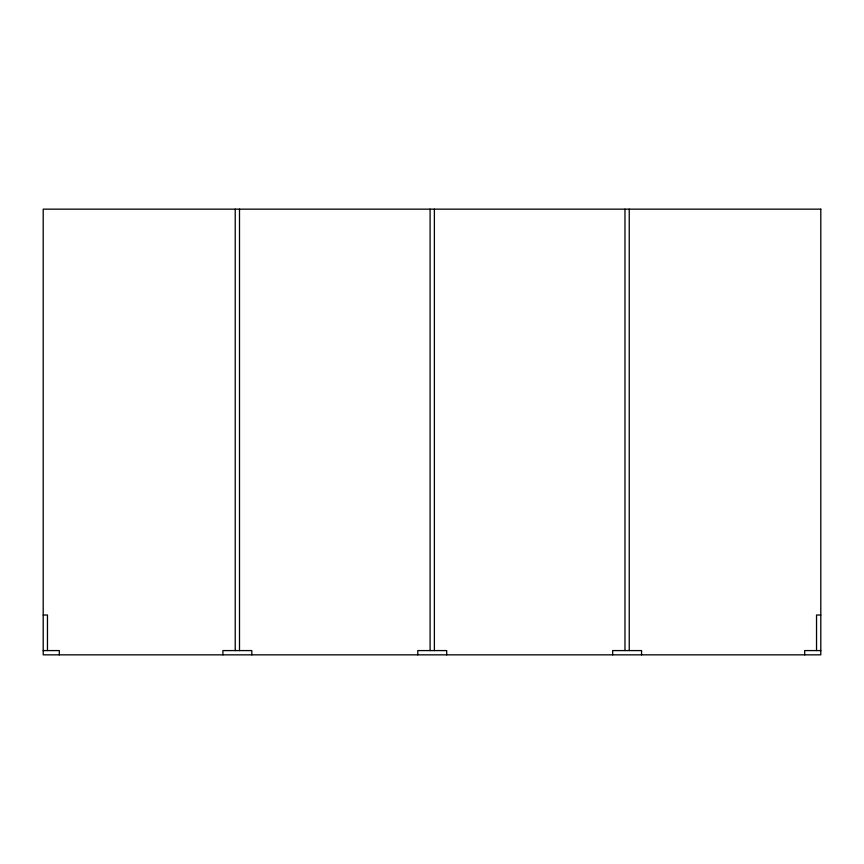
<?xml version="1.0" encoding="UTF-8"?>
<svg xmlns="http://www.w3.org/2000/svg" width="864" height="864" viewBox="0 0 864 864"><rect width="100%" height="100%" fill="white"/><g stroke="black" fill="none" stroke-linecap="round" stroke-linejoin="round"><path stroke-width="1.3" d="M43.2 615.017L47.466 615.017L47.466 650.581M820.8 615.017L816.534 615.017L816.534 650.581M43.2 650.581L59.324 650.581L59.324 654.847M820.8 650.581L804.676 650.581L804.676 654.847M641.574 654.847L641.574 650.581L612.652 650.581L612.652 654.847M629.24 209.153L629.24 650.581M624.974 209.153L624.974 650.581M446.699 654.847L446.699 650.581L417.776 650.581L417.776 654.847M434.376 209.153L434.376 650.581M430.099 209.153L430.099 650.581M251.824 654.847L251.824 650.581L222.901 650.581L222.901 654.847M239.501 209.153L239.501 650.581M235.224 209.153L235.224 650.581M820.8 209.153L43.2 209.153L43.2 654.847L820.8 654.847L820.8 209.153"/></g></svg>
